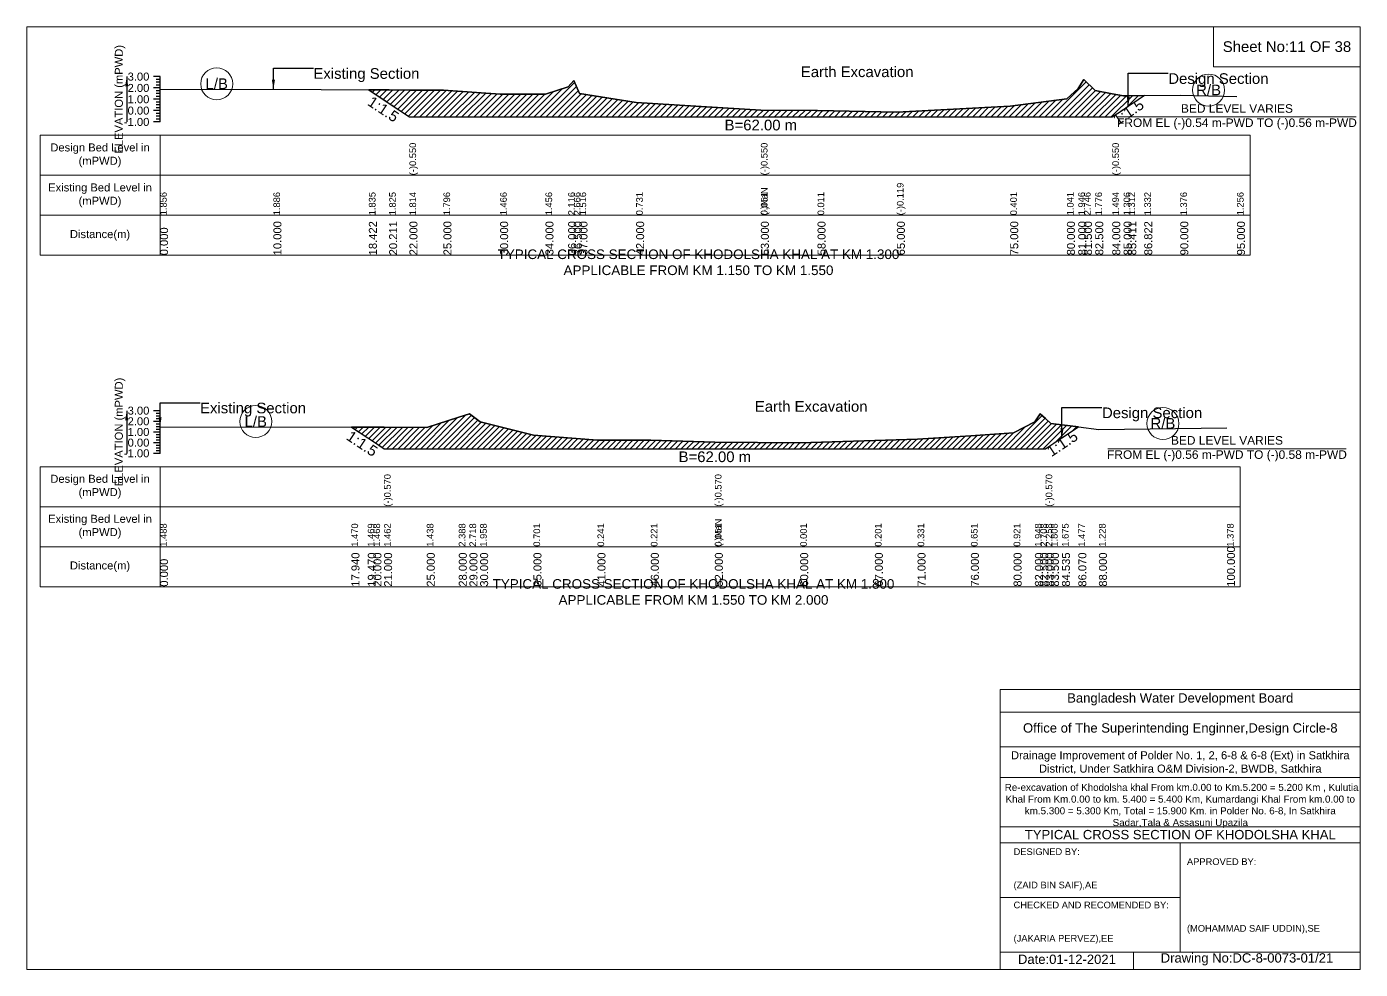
# Model space of a CAD drawing. Header units: inches. Extents: x 93000 to 476000, y -4242 to 0.
# Drawn here: x 200000 to 206000, y -4242 to 0 of the extents above; entities that cross this region are included whole.
import ezdxf

# ---------------------------------------------------------------- set-up
doc = ezdxf.new("R2010")
doc.units = ezdxf.units.IN
doc.header["$LTSCALE"] = 7
doc.header["$MEASUREMENT"] = 0
doc.linetypes.add('DASHED', pattern=[0.75, 0.5, -0.25])
for name, color, linetype, lineweight in [('Cross section Data Border', 7, 'Continuous', 9), ('Cross Section Labels', 7, 'Continuous', 9), ('Design_Bed_Level for Xsection', 7, 'DASHED', 25), ('Existing_Bed_Level for Xsection', 7, 'Continuous', 25), ('Long Section Labels', 7, 'Continuous', 9)]:
    doc.layers.add(name, color=color, linetype=linetype, lineweight=lineweight)
doc.styles.get("Standard").update_dxf_attribs({"font": 'arial.ttf'})
doc.dimstyles.get("Standard").update_dxf_attribs({"dimtxt": 0.18, "dimasz": 0.18, "dimexe": 0.18, "dimexo": 0.0625, "dimgap": 0.09, "dimtad": 0, "dimtih": 1, "dimtoh": 1, "dimdec": 4, "dimzin": 0, "dimdsep": 46, "dimtxsty": 'Standard', "dimcen": 0.09, "dimadec": 0, "dimazin": 0, "dimtfac": 1, "dimtdec": 4, "dimtofl": 0, "dimtmove": 0, "dimatfit": 3, "dimfxl": 1, "dimtolj": 1, "dimtzin": 0, "dimarcsym": 0})

msp = doc.modelspace()

# ---------------------------------------------------------------- hatches: boundary and pattern name
at = {"layer": 'Existing_Bed_Level for Xsection'}
h = msp.add_hatch(dxfattribs=at)
h.set_pattern_fill('ANSI31', color=256, scale=153, style=0)
h.paths.add_polyline_path([(201539.5, -284.3), (201630.8, -345.2), (201722, -406), (201875, -406), (202130, -406), (202334, -406), (202436, -406), (202461.5, -406), (202487, -406), (202742, -406), (203303, -406), (203558, -406), (203915, -406), (204425, -406), (204680, -406), (204731, -406), (204756.5, -406), (204807.5, -406), (204884, -406), (204935, -372), (204956, -358), (205027.9, -310), (204956, -311), (204935, -311.3), (204884, -301.7), (204807.5, -287.4), (204756.5, -237.9), (204731, -278.7), (204680, -324.8), (204425, -357.5), (203915, -384), (203558, -377.4), (203303, -375.3), (202742, -340.6), (202487, -300.6), (202461.5, -242), (202436, -270), (202334, -303.7), (202130, -303.2), (201875, -286.3), (201722, -285.4), (201630.8, -284.9)])
h = msp.add_hatch(dxfattribs=at)
h.set_pattern_fill('ANSI31', color=256, scale=144, style=0)
h.paths.add_polyline_path([(201461.1, -1801.5), (201534.6, -1850.4), (201560, -1867.4), (201608, -1899.4), (201800, -1899.4), (201944, -1899.4), (201992, -1899.4), (202040, -1899.4), (202280, -1899.4), (202568, -1899.4), (202808, -1899.4), (203096, -1899.4), (203480, -1899.4), (203816, -1899.4), (204008, -1899.4), (204248, -1899.4), (204440, -1899.4), (204536, -1899.4), (204560, -1899.4), (204584, -1899.4), (204608, -1883.4), (204657.7, -1850.3), (204731.4, -1801.2), (204657.7, -1791.7), (204608, -1785.3), (204584, -1763.7), (204560, -1742.1), (204536, -1778.5), (204440, -1827.8), (204248, -1840.8), (204008, -1856.2), (203816, -1862.4), (203480, -1872), (203096, -1869.6), (202808, -1861.4), (202568, -1860.5), (202280, -1838.4), (202040, -1778.1), (201992, -1741.6), (201944, -1757.4), (201800, -1803), (201608, -1801.9), (201560, -1801.6), (201534.6, -1801.6)])

# ---------------------------------------------------------------- linework, layer by layer
at = {"layer": 'Cross section Data Border'}
for points in [[(200000, 0), (206000, 0), (206000, -4242), (200000, -4242)], [(205340, 0), (206000, 0), (206000, -180), (205340, -180)], [(200060, -488.9), (205505, -488.9), (205505, -1028.9), (200060, -1028.9)], [(200060, -1980), (205460, -1980), (205460, -2520), (200060, -2520)]]:
    msp.add_lwpolyline(points, close=True, dxfattribs=at)
for points in [[(200600, -488.9), (200600, -1028.9)], [(200060, -668.9), (205505, -668.9)], [(200060, -848.9), (205505, -848.9)], [(200600, -1980), (200600, -2520)], [(200060, -2160), (205460, -2160)], [(200060, -2340), (205460, -2340)], [(204380, -4242), (204380, -2982), (206000, -2982)], [(204380, -3084), (206000, -3084)], [(204380, -3240), (206000, -3240)], [(204380, -3378), (206000, -3378)], [(204380, -3600), (206000, -3600)], [(204380, -3672), (206000, -3672)], [(205190, -3672), (205190, -4164)], [(204380, -3918), (205190, -3918)], [(204380, -4164), (206000, -4164)], [(204980, -4164), (204980, -4242)]]:
    msp.add_lwpolyline(points, dxfattribs=at)
at = {"layer": 'Cross Section Labels'}
for points in [[(204909.2, -406), (205980.8, -406)], [(204864.2, -1899.4), (205935.8, -1899.4)]]:
    msp.add_lwpolyline(points, dxfattribs=at)
for centre in [(200855, -257), (205317.5, -285.3), (201030.6, -1777.1), (205112, -1785.5)]:
    msp.add_circle(centre, 72, dxfattribs=at)
at = {"layer": 'Design_Bed_Level for Xsection'}
for points in [[(201539.5, -284.3), (201630.8, -345.2), (201722, -406), (203303, -406), (204884, -406), (204956, -358), (205027.9, -310)], [(201461.1, -1801.5), (201534.6, -1850.4), (201608, -1899.4), (203096, -1899.4), (204584, -1899.4), (204657.7, -1850.3), (204731.4, -1801.2)]]:
    msp.add_lwpolyline(points, dxfattribs=at)
at = {"layer": 'Existing_Bed_Level for Xsection'}
for points in [[(200600, -224.9), (200570, -224.9)], [(200600, -237.7), (200582, -237.7)], [(200600, -428.9), (200600, -377.9), (200600, -326.9), (200600, -275.9), (200600, -224.9)], [(200600, -283.3), (201110, -281.7), (201539.5, -284.3), (201630.8, -284.9), (201722, -285.4), (201722, -285.4), (201875, -286.3), (202130, -303.2), (202334, -303.7), (202436, -270), (202461.5, -242), (202487, -300.6), (202742, -340.6), (203303, -375.3), (203303, -375.3), (203558, -377.4), (203915, -384), (204425, -357.5), (204680, -324.8), (204731, -278.7), (204756.5, -237.9), (204807.5, -287.4), (204884, -301.7), (204884, -301.7), (204935, -311.3), (204956, -311), (205027.9, -310), (205190, -307.8), (205445, -313.9)], [(200600, -275.9), (200570, -275.9)], [(200600, -250.4), (200582, -250.4)], [(200600, -263.2), (200582, -263.2)], [(200600, -288.7), (200582, -288.7)], [(200600, -326.9), (200570, -326.9)], [(200600, -301.4), (200582, -301.4)], [(200600, -314.2), (200582, -314.2)], [(200600, -339.7), (200582, -339.7)], [(200600, -352.4), (200582, -352.4)], [(200600, -377.9), (200570, -377.9)], [(200600, -365.2), (200582, -365.2)], [(200600, -390.7), (200582, -390.7)], [(200600, -403.4), (200582, -403.4)], [(200600, -416.2), (200582, -416.2)], [(200600, -428.9), (200570, -428.9)], [(200600, -1728), (200570, -1728)], [(200600, -1920), (200600, -1872), (200600, -1824), (200600, -1776), (200600, -1728)], [(200600, -1776), (200570, -1776)], [(200600, -1740), (200582, -1740)], [(200600, -1752), (200582, -1752)], [(200600, -1764), (200582, -1764)], [(200600, -1788), (200582, -1788)], [(200600, -1800.6), (201461.1, -1801.5), (201534.6, -1801.6), (201560, -1801.6), (201608, -1801.9), (201608, -1801.9), (201800, -1803), (201944, -1757.4), (201992, -1741.6), (202040, -1778.1), (202280, -1838.4), (202568, -1860.5), (202808, -1861.4), (203096, -1869.6), (203096, -1869.6), (203480, -1872), (203816, -1862.4), (204008, -1856.2), (204248, -1840.8), (204440, -1827.8), (204536, -1778.5), (204560, -1742.1), (204584, -1763.7), (204584, -1763.7), (204608, -1785.3), (204657.7, -1791.7), (204731.4, -1801.2), (204824, -1813.1), (205400, -1805.9)], [(200600, -1824), (200570, -1824)], [(200600, -1800), (200582, -1800)], [(200600, -1812), (200582, -1812)], [(200600, -1836), (200582, -1836)], [(200600, -1848), (200582, -1848)], [(200600, -1872), (200570, -1872)], [(200600, -1860), (200582, -1860)], [(200600, -1884), (200582, -1884)], [(200600, -1896), (200582, -1896)], [(200600, -1908), (200582, -1908)], [(200600, -1920), (200570, -1920)]]:
    msp.add_lwpolyline(points, dxfattribs=at)
for points in [[(201539.5, -284.3), (201630.8, -345.2), (201722, -406), (201722, -406), (201875, -406), (202130, -406), (202334, -406), (202436, -406), (202461.5, -406), (202487, -406), (202742, -406), (203303, -406), (203303, -406), (203558, -406), (203915, -406), (204425, -406), (204680, -406), (204731, -406), (204756.5, -406), (204807.5, -406), (204884, -406), (204884, -406), (204935, -372), (204956, -358), (205027.9, -310), (205027.9, -310), (205027.9, -310), (204956, -311), (204935, -311.3), (204884, -301.7), (204884, -301.7), (204807.5, -287.4), (204756.5, -237.9), (204731, -278.7), (204680, -324.8), (204425, -357.5), (203915, -384), (203558, -377.4), (203303, -375.3), (203303, -375.3), (202742, -340.6), (202487, -300.6), (202461.5, -242), (202436, -270), (202334, -303.7), (202130, -303.2), (201875, -286.3), (201722, -285.4), (201722, -285.4), (201630.8, -284.9)], [(201461.1, -1801.5), (201534.6, -1850.4), (201560, -1867.4), (201608, -1899.4), (201608, -1899.4), (201800, -1899.4), (201944, -1899.4), (201992, -1899.4), (202040, -1899.4), (202280, -1899.4), (202568, -1899.4), (202808, -1899.4), (203096, -1899.4), (203096, -1899.4), (203480, -1899.4), (203816, -1899.4), (204008, -1899.4), (204248, -1899.4), (204440, -1899.4), (204536, -1899.4), (204560, -1899.4), (204584, -1899.4), (204584, -1899.4), (204608, -1883.4), (204657.7, -1850.3), (204731.4, -1801.2), (204731.4, -1801.2), (204731.4, -1801.2), (204657.7, -1791.7), (204608, -1785.3), (204584, -1763.7), (204584, -1763.7), (204560, -1742.1), (204536, -1778.5), (204440, -1827.8), (204248, -1840.8), (204008, -1856.2), (203816, -1862.4), (203480, -1872), (203096, -1869.6), (203096, -1869.6), (202808, -1861.4), (202568, -1860.5), (202280, -1838.4), (202040, -1778.1), (201992, -1741.6), (201944, -1757.4), (201800, -1803), (201608, -1801.9), (201608, -1801.9), (201560, -1801.6), (201534.6, -1801.6)]]:
    msp.add_lwpolyline(points, close=True, dxfattribs=at)

# ---------------------------------------------------------------- texts
at = {"layer": 'Cross section Data Border', "attachment_point": 5}
for s, insert, char_height in [('Sheet No:11 OF 38', (205670, -90), 48), ('Bangladesh Water Development Board', (205190, -3027), 42), ('Office of The Superintending Enginner,Design Circle-8', (205190, -3162), 42)]:
    msp.add_mtext(s, dxfattribs=dict(at, insert=insert, char_height=char_height))
at = {"layer": 'Cross section Data Border'}
for s, insert, char_height, width, attachment_point in [('Design Bed Level in (mPWD)', (200330, -578.9), 36, 480, 5), ('Existing Bed Level in (mPWD)', (200330, -758.9), 36, 480, 5), ('Distance(m)', (200330, -938.9), 36, 480, 5), ('Design Bed Level in (mPWD)', (200330, -2070), 36, 480, 5), ('Existing Bed Level in (mPWD)', (200330, -2250), 36, 480, 5), ('Distance(m)', (200330, -2430), 36, 480, 5), ('Drainage Improvement of Polder No. 1, 2, 6-8 & 6-8 (Ext) in Satkhira District, Under Satkhira O&M Division-2, BWDB, Satkhira', (205190, -3312), 36, 1680, 5), (' Re-excavation of Khodolsha khal From km.0.00 to Km.5.200 = 5.200 Km , Kulutia Khal From Km.0.00 to km. 5.400 = 5.400 Km, Kumardangi Khal From km.0.00 to km.5.300 = 5.300 Km, Total = 15.900 Km. in Polder No. 6-8, In Satkhira Sadar,Tala & Assasuni Upazila', (205190, -3507), 31.6143, 1620, 5), ('TYPICAL CROSS SECTION OF KHODOLSHA KHAL', (205190, -3636), 42, 1680, 5), ('DESIGNED BY:^J^J^J(ZAID BIN SAIF),AE', (204440, -3792), 30, 840, 4), ('APPROVED BY:^J^J^J^J^J^J(MOHAMMAD SAIF UDDIN),SE', (205220, -3912), 30, 840, 4), ('CHECKED AND RECOMENDED BY:^J^J^J(JAKARIA PERVEZ),EE', (204440, -4032), 30, 840, 4), ('Date:01-12-2021', (204680, -4197), 42, 840, 5), ('Drawing No:DC-8-0073-01/21', (205490, -4197), 42, 1320, 5)]:
    msp.add_mtext(s, dxfattribs=dict(at, insert=insert, char_height=char_height, width=width, attachment_point=attachment_point))
at = {"layer": 'Cross Section Labels'}
for s, insert, char_height, attachment_point in [('Earth Excavation', (203483, -179), 48, 1), ('L/B', (200855, -257), 48, 5), ('Existing Section', (201290, -186.7), 48, 1), ('Design Section', (205136, -209.6), 48, 1), ('R/B', (205317.5, -285.3), 48, 5), ('BED LEVEL VARIES ^JFROM EL (-)0.54 m-PWD TO (-)0.56 m-PWD', (205445, -406), 38.4, 5), ('B=62.00 m', (203303, -418.7), 48, 2), ('TYPICAL CROSS SECTION OF KHODOLSHA KHAL AT KM 1.300^JAPPLICABLE FROM KM 1.150 TO KM 1.550', (203022.5, -1060.5), 43.2, 5), ('Existing Section', (200780, -1692), 48, 1), ('Earth Excavation', (203276, -1684.8), 48, 1), ('Design Section', (204837.7, -1713.6), 48, 1), ('L/B', (201030.6, -1777.1), 48, 5), ('R/B', (205112, -1785.5), 48, 5), ('BED LEVEL VARIES ^JFROM EL (-)0.56 m-PWD TO (-)0.58 m-PWD', (205400, -1899.4), 38.4, 5), ('B=62.00 m', (203096, -1911.4), 48, 2), ('TYPICAL CROSS SECTION OF KHODOLSHA KHAL AT KM 1.800^JAPPLICABLE FROM KM 1.550 TO KM 2.000', (203000, -2544), 43.2, 5)]:
    msp.add_mtext(s, dxfattribs=dict(at, insert=insert, char_height=char_height, attachment_point=attachment_point))
at = {"layer": 'Cross Section Labels', "char_height": 48, "attachment_point": 2}
for insert, rotation in [((201618, -351.5), 326.30993), ((204943.2, -364.4), 33.69007), ((201522.6, -1856.4), 326.30993), ((204645.7, -1856.3), 33.69007)]:
    msp.add_mtext('1:1.5', dxfattribs=dict(at, insert=insert, rotation=rotation))
at = {"layer": 'Existing_Bed_Level for Xsection', "char_height": 36, "attachment_point": 5, "rotation": 90}
for insert in [(200420, -326.9), (200420, -1824)]:
    msp.add_mtext('ELEVATION (mPWD)', dxfattribs=dict(at, insert=insert))
at = {"layer": 'Existing_Bed_Level for Xsection', "char_height": 36, "attachment_point": 6}
for s, insert in [('3.00', (200552, -224.9)), ('2.00', (200552, -275.9)), ('0.00', (200552, -377.9)), ('1.00', (200552, -326.9)), ('-1.00', (200552, -428.9)), ('3.00', (200552, -1728)), ('2.00', (200552, -1776)), ('0.00', (200552, -1872)), ('1.00', (200552, -1824)), ('-1.00', (200552, -1920))]:
    msp.add_mtext(s, dxfattribs=dict(at, insert=insert))
at = {"layer": 'Long Section Labels', "attachment_point": 1, "rotation": 90}
for s, insert, char_height in [('(-)0.550', (201722, -668.9), 30), ('(-)0.550', (203303, -668.9), 30), ('(-)0.550', (204884, -668.9), 30), ('(-)0.119', (203915, -848.9), 30), ('1.856', (200600, -848.9), 30), ('1.886', (201110, -848.9), 30), ('1.835', (201539.5, -848.9), 30), ('1.825', (201630.8, -848.9), 30), ('1.814', (201722, -848.9), 30), ('1.814', (201722, -848.9), 30), ('1.814', (201722, -848.9), 30), ('1.796', (201875, -848.9), 30), ('1.466', (202130, -848.9), 30), ('1.456', (202334, -848.9), 30), ('2.116', (202436, -848.9), 30), ('2.666', (202461.5, -848.9), 30), ('1.516', (202487, -848.9), 30), ('0.731', (202742, -848.9), 30), ('(-)NaN', (203303, -848.9), 30), ('(-)NaN', (203303, -848.9), 30), ('0.051', (203303, -848.9), 30), ('0.051', (203303, -848.9), 30), ('0.011', (203558, -848.9), 30), ('0.401', (204425, -848.9), 30), ('1.041', (204680, -848.9), 30), ('1.946', (204731, -848.9), 30), ('2.746', (204756.5, -848.9), 30), ('1.776', (204807.5, -848.9), 30), ('1.494', (204884, -848.9), 30), ('1.494', (204884, -848.9), 30), ('1.306', (204935, -848.9), 30), ('1.312', (204956, -848.9), 30), ('1.332', (205027.9, -848.9), 30), ('1.376', (205190, -848.9), 30), ('1.256', (205445, -848.9), 30), ('10.000', (201110, -1028.9), 36), ('18.422', (201539.5, -1028.9), 36), ('20.211', (201630.8, -1028.9), 36), ('22.000', (201722, -1028.9), 36), ('22.000', (201722, -1028.9), 36), ('22.000', (201722, -1028.9), 36), ('25.000', (201875, -1028.9), 36), ('30.000', (202130, -1028.9), 36), ('34.000', (202334, -1028.9), 36), ('36.000', (202436, -1028.9), 36), ('36.500', (202461.5, -1028.9), 36), ('37.000', (202487, -1028.9), 36), ('42.000', (202742, -1028.9), 36), ('53.000', (203303, -1028.9), 36), ('53.000', (203303, -1028.9), 36), ('53.000', (203303, -1028.9), 36), ('58.000', (203558, -1028.9), 36), ('65.000', (203915, -1028.9), 36), ('75.000', (204425, -1028.9), 36), ('80.000', (204680, -1028.9), 36), ('81.000', (204731, -1028.9), 36), ('81.500', (204756.5, -1028.9), 36), ('82.500', (204807.5, -1028.9), 36), ('84.000', (204884, -1028.9), 36), ('84.000', (204884, -1028.9), 36), ('84.000', (204884, -1028.9), 36), ('85.000', (204935, -1028.9), 36), ('85.411', (204956, -1028.9), 36), ('86.822', (205027.9, -1028.9), 36), ('90.000', (205190, -1028.9), 36), ('95.000', (205445, -1028.9), 36), ('0.000', (200600, -1028.9), 36), ('(-)0.570', (201608, -2160), 30), ('(-)0.570', (203096, -2160), 30), ('(-)0.570', (204584, -2160), 30), ('(-)NaN', (203096, -2340), 30), ('(-)NaN', (203096, -2340), 30), ('1.488', (200600, -2340), 30), ('1.470', (201461.1, -2340), 30), ('1.469', (201534.6, -2340), 30), ('1.468', (201560, -2340), 30), ('1.462', (201608, -2340), 30), ('1.462', (201608, -2340), 30), ('1.462', (201608, -2340), 30), ('1.438', (201800, -2340), 30), ('2.388', (201944, -2340), 30), ('2.718', (201992, -2340), 30), ('1.958', (202040, -2340), 30), ('0.701', (202280, -2340), 30), ('0.241', (202568, -2340), 30), ('0.221', (202808, -2340), 30), ('0.051', (203096, -2340), 30), ('0.051', (203096, -2340), 30), ('0.001', (203480, -2340), 30), ('0.201', (203816, -2340), 30), ('0.331', (204008, -2340), 30), ('0.651', (204248, -2340), 30), ('0.921', (204440, -2340), 30), ('1.948', (204536, -2340), 30), ('2.708', (204560, -2340), 30), ('2.258', (204584, -2340), 30), ('2.258', (204584, -2340), 30), ('1.808', (204608, -2340), 30), ('1.675', (204657.7, -2340), 30), ('1.477', (204731.4, -2340), 30), ('1.228', (204824, -2340), 30), ('1.378', (205400, -2340), 30), ('0.000', (200600, -2520), 36), ('17.940', (201461.1, -2520), 36), ('19.470', (201534.6, -2520), 36), ('20.000', (201560, -2520), 36), ('21.000', (201608, -2520), 36), ('21.000', (201608, -2520), 36), ('21.000', (201608, -2520), 36), ('25.000', (201800, -2520), 36), ('28.000', (201944, -2520), 36), ('29.000', (201992, -2520), 36), ('30.000', (202040, -2520), 36), ('35.000', (202280, -2520), 36), ('41.000', (202568, -2520), 36), ('46.000', (202808, -2520), 36), ('52.000', (203096, -2520), 36), ('52.000', (203096, -2520), 36), ('52.000', (203096, -2520), 36), ('60.000', (203480, -2520), 36), ('67.000', (203816, -2520), 36), ('71.000', (204008, -2520), 36), ('76.000', (204248, -2520), 36), ('80.000', (204440, -2520), 36), ('82.000', (204536, -2520), 36), ('82.500', (204560, -2520), 36), ('83.000', (204584, -2520), 36), ('83.000', (204584, -2520), 36), ('83.000', (204584, -2520), 36), ('83.500', (204608, -2520), 36), ('84.535', (204657.7, -2520), 36), ('86.070', (204731.4, -2520), 36), ('88.000', (204824, -2520), 36), ('100.000', (205400, -2520), 36)]:
    msp.add_mtext(s, dxfattribs=dict(at, insert=insert, char_height=char_height))

# ---------------------------------------------------------------- leaders
at = {"layer": 'Cross Section Labels', "annotation_type": 0, "has_hookline": 1, "hookline_direction": 0}
for points, text_width in [([(201110, -281.7), (201110, -186.7), (201289.9, -186.7)], 467.2), ([(204956, -358), (204956, -209.6), (205135.9, -209.6)], 441.2), ([(200600, -1800.6), (200600, -1692), (200779.9, -1692)], 467.2), ([(204657.7, -1850.3), (204657.7, -1713.6), (204837.6, -1713.6)], 441.2)]:
    msp.add_leader(points, dimstyle='Standard', override={"dimasz": 43.2}, dxfattribs=dict(at, text_width=text_width))
at = {"layer": 'Existing_Bed_Level for Xsection'}
for points in [[(200450, -224.9), (200450, -428.9)], [(200450, -1728), (200450, -1920)]]:
    msp.add_leader(points, dimstyle='Standard', override={"dimasz": 43.2}, dxfattribs=at)

doc.saveas('drawing.dxf')
